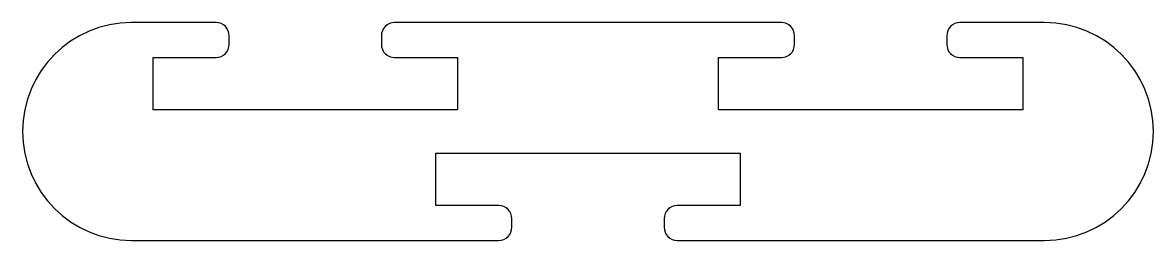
# Model space of a CAD drawing. Extents: x 213.9 to 239.9, y 312 to 317.
import ezdxf

# ---------------------------------------------------------------- set-up
doc = ezdxf.new("R2010")
doc.units = 0
doc.layers.get('0').update_dxf_attribs({"linetype": 'CONTINUOUS'})

msp = doc.modelspace()

# ---------------------------------------------------------------- linework, layer by layer
at = {"ltscale": 0.2}
msp.add_lwpolyline([(228.939, 311.973), (237.389, 311.973, 1), (237.389, 316.973), (235.439, 316.973, 0.414214), (235.139, 316.673), (235.139, 316.473, 0.414214), (235.439, 316.173), (236.889, 316.173), (236.889, 314.973), (229.889, 314.973), (229.889, 316.173), (231.339, 316.173, 0.414214), (231.639, 316.473), (231.639, 316.673, 0.414214), (231.339, 316.973), (226.889, 316.973), (222.439, 316.973, 0.414214), (222.139, 316.673), (222.139, 316.473, 0.414214), (222.439, 316.173), (223.889, 316.173), (223.889, 314.973), (216.889, 314.973), (216.889, 316.173), (218.339, 316.173, 0.414214), (218.639, 316.473), (218.639, 316.673, 0.414214), (218.339, 316.973), (216.389, 316.973, 1), (216.389, 311.973), (224.839, 311.973, 0.414214), (225.139, 312.273), (225.139, 312.473, 0.414214), (224.839, 312.773), (223.389, 312.773), (223.389, 313.973), (226.889, 313.973), (230.389, 313.973), (230.389, 312.773), (228.939, 312.773, 0.414214), (228.639, 312.473), (228.639, 312.273, 0.414214)], format="xyb", close=True, dxfattribs=at)

doc.saveas('drawing.dxf')
